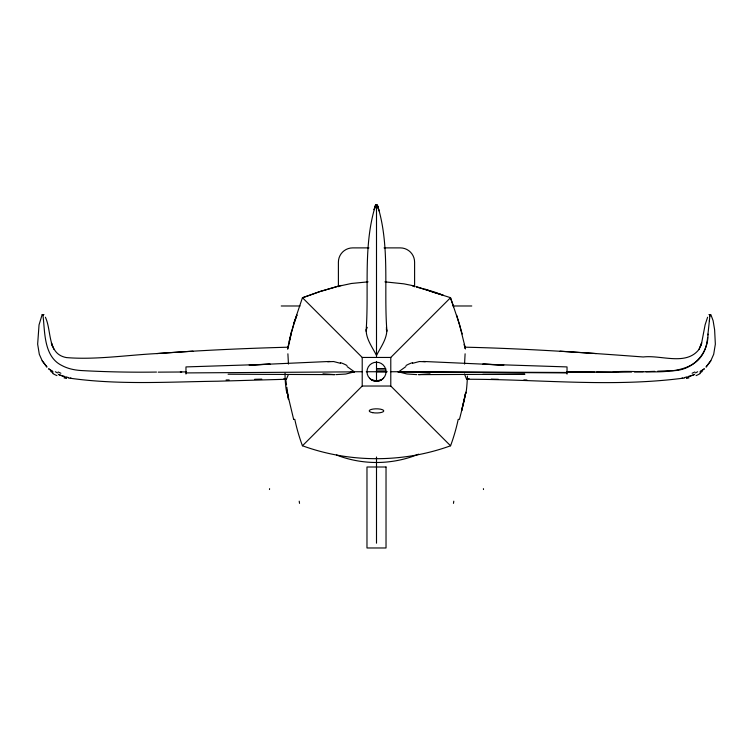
<?xml version="1.0" encoding="UTF-8"?>
<svg xmlns="http://www.w3.org/2000/svg" width="753" height="753" viewBox="0 0 753 753"><rect width="100%" height="100%" fill="white"/><g stroke="black" fill="none" stroke-linecap="round" stroke-linejoin="round"><path stroke-width="1.13" d="M386.873 329.889C386.778 339.302 380.576 347.415 376.5 355.454C372.434 347.293 365.92 339.019 366.174 329.438M366.08 331.226C369.205 289.321 362.824 245.666 375.625 205.023L377.375 205.023L378.938 210.859L377.385 205.023M287.881 348.968L291.373 332.807L287.806 347.575M465.109 353.797L464.545 364.066M43.194 315.178L43.232 314.575M709.844 316.335L710.023 314.575L710.098 315.178M709.373 320.882L709.872 316.1M707.556 337.918L707.613 337.382M707.876 334.925L709.401 320.552M670.339 370.627C691.113 371.935 708.582 354.607 707.971 334.078M43.043 315.178L43.109 314.575M707.528 338.238C703.01 384.811 643.307 368.001 611.897 372.17M287.571 348.968L287.787 347.66M42.902 315.178C45.133 330.303 43.081 356.273 61.784 365.469C68.165 368.951 75.469 370.288 82.661 370.627C107.246 371.944 131.879 372.415 156.492 372.067M465.815 392.191L461.627 410.667L465.693 392.699M464.036 401.594L465.57 393.405M289.152 341.486L291.26 332.224L296.964 314.895L293.999 322.858L291.769 331.922M463.848 401.989L459.462 419.374L458.21 419.374A191.309 191.309 0 0 1 450.567 445.795M293.999 322.858L302.452 297.689L320.081 291.505L338.991 286.008M700.591 346.286L701.674 342.954L699.132 349.27L701.655 342.954L705.1 324.854L707.613 317.229M288.324 374.693L286.366 379.277M375.615 205.023L374.09 209.701L375.625 205.023M375.154 206.576L374.486 208.299M710.794 360.8L706.126 366.946L710.794 360.8L713.693 354.286L715.35 344.149L714.616 329.776L713.11 320.684L710.841 314.575L708.95 314.575M42.159 314.575L39.034 324.91L37.65 344.149L39.307 354.286L42.206 360.8L46.874 366.946L42.206 360.8M699.16 349.213C686.199 366.24 661.125 354.738 643.26 356.978C583.952 352.517 524.587 348.564 465.109 347.18L465.109 348.46M704.243 368.895L700.638 371.398M383.541 378.157L381.093 380.086M302.452 297.689L362.212 357.449L362.212 386.025L302.471 445.767C349.74 463.02 403.269 462.973 450.548 445.785L390.788 386.025L390.788 357.449L450.548 297.689L434.105 292.437L443.065 295.091M416.833 374.618L406.978 373.996L398.563 371.86L405.886 366.579M700.064 371.596L704.224 368.885M339.264 286.102L351.425 283.476L368.085 281.857M339.471 285.999L341.307 285.406M694.031 374.768L687.009 377.328M418.574 454.172C392.69 464.959 362.645 465.26 336.535 455.019M694.69 374.326L692.647 375.107M302.584 297.821L320.081 291.505L338.737 286.046M412.559 363.322L419.374 361.534L425.285 361.769M347.114 366.579L354.437 371.86L345.693 374.053L335.866 374.618M691.828 375.389L690.162 375.916M688.487 376.396L689.324 376.161M430.029 373.827L418.461 374.627L524.907 374.222L482.786 374.335M684.562 377.987C612.481 387.635 539.167 379.201 466.832 379.258M327.715 361.769L333.626 361.534L340.441 363.322M287.91 347.237L287.91 347.208C244.17 348.385 200.458 350.38 156.812 353.571C127.144 355.087 95.302 360 66.452 357.581C47.053 354.108 51.901 330.991 45.387 317.229M156.812 353.571L192.966 351.171M668.175 370.74L657.67 371.22M669.982 370.645L668.532 370.721M329.616 361.459L249.139 365.073L270.205 364.198L185.972 366.918L185.972 374.062M654.771 371.342L646.074 371.653M643.166 371.747L634.45 371.963M286.168 379.258L217.504 381.216C167.919 381.856 117.703 385.15 68.438 377.987M254.636 379.305L261.799 379.136M226.098 379.992L229.147 379.926M283.919 378.608L285.839 378.561M631.551 372.02L619.182 372.17M354.437 371.86L185.972 372.914M180.334 371.926L186.358 371.897M618.448 372.17L615.54 372.17M368.951 247.888L352.686 247.888A14.288 14.288 0 0 0 338.398 262.185L338.398 286.714M384.049 247.888L400.314 247.888A14.288 14.288 0 0 1 414.602 262.185L414.602 286.714M281.236 305.982L300.052 305.982M452.948 305.982L471.764 305.982M42.243 314.575L43.956 314.575M362.212 357.449L390.788 357.449M376.5 368.565L385.762 368.565M350.465 371.737L362.212 371.737M366.25 371.737L386.75 371.737M390.788 371.737L402.535 371.737M322.971 373.827L334.633 374.627M362.212 386.025L390.788 386.025M293.585 419.374L294.79 419.374A191.309 191.309 0 0 0 302.433 445.795M614.815 372.17L609.883 372.151A383.381 5.393 0.1 0 0 567.762 371.907M567.028 372.914L398.563 371.86M376.5 371.737L387.089 371.775M397.669 371.822L567.028 372.471M228.093 374.222L334.539 374.627M572.666 371.926L566.642 371.897M376.5 370.024L385.913 370.081M596.508 372.067L611.172 372.161M467.161 378.561L469.081 378.608M523.853 379.926L526.902 379.992M491.201 379.136L498.364 379.305M423.384 361.459L503.861 365.073L482.795 364.17L567.028 366.918L567.028 374.109M384.915 281.857L403.862 283.834L411.844 285.443L414.385 286.639L413.736 286.102M560.034 351.171L596.188 353.571M416.315 287.006L434.048 291.882L442.783 295.091M63.676 376.161L64.513 376.396M412.22 285.547L413.576 286.027M416.014 286.498L433.342 292.202L425.379 289.237M65.991 377.328L58.969 374.768M62.838 375.916L61.172 375.389M60.353 375.107L58.31 374.326M48.776 368.885L52.936 371.596M466.634 379.277L464.46 374.025M371.907 380.086L369.544 378.241M52.362 371.398L48.757 368.895M52.409 346.286L51.345 342.954L53.868 349.27M377.959 206.793C390.063 246.956 383.663 289.952 386.92 331.226M450.416 297.821L453.673 306.791M465.194 347.575L459.575 324.75L450.548 297.689M456.732 315.319L462.191 333.974M293.604 419.167L287.373 393.113M464.827 347.481L464.253 344.356L464.855 347.782M465.213 347.66L465.429 348.968M286.855 390.045L288.531 399.589L286.837 387.202M285.924 380.453L286.535 384.952M709.891 314.575L709.957 315.178M288.455 364.066L287.891 353.797M709.787 314.876L709.825 315.516M376.5 205.023L376.5 356.47M376.5 361.44L376.5 381.263M376.5 457.005L376.5 543.186M386.44 327.197A199.291 55.995 -9.2 0 1 386.383 329.955M366.419 329.475A204.355 57.294 7.4 0 1 367.285 327.31M299.214 501.178A261.686 6.504 82.4 0 1 299.525 503.362M269.593 488.65A202.209 0.715 -83.3 0 1 269.489 489.535M287.477 393.621A12.396 1.242 86 0 1 285.82 386.91A12.396 1.242 86 0 1 285.048 373.356M453.475 503.362A261.686 6.504 -82.4 0 1 453.786 501.178M483.511 489.535A202.209 0.715 83.3 0 1 483.407 488.65M467.434 376.086A12.396 0.725 -86.4 0 1 466.54 389.075A12.396 0.725 -86.4 0 1 465.542 393.348M571.311 372.01A381.197 5.346 0.1 0 1 594.823 372.142M158.177 372.142A381.197 5.346 -0.1 0 1 181.689 372.01M406.018 365.516A283.825 76.797 -79.5 0 1 412.663 362.626M340.337 362.626A283.825 76.797 79.5 0 1 346.982 365.516M682.736 378.015A66.697 61.802 -2.6 0 1 681.889 378.157M688.976 377.846A53.416 46.234 -4.7 0 1 686.407 378.486M700.215 373.526A23.061 11.634 -13.5 0 1 696.064 375.606M702.285 371.445A16.387 5.375 -18.3 0 1 699.913 372.914M697.673 371.728A18.11 3.276 -24.5 0 1 695.518 372.895M694.84 371.982A24.369 7.728 -20.2 0 1 692.12 373.243M686.868 376.933A50.112 41.377 -8.4 0 1 684.439 377.573M71.111 378.157A66.697 61.802 2.6 0 1 70.264 378.015M66.593 378.486A53.416 46.234 4.7 0 1 64.024 377.846M56.936 375.606A23.061 11.634 13.5 0 1 52.785 373.526M53.087 372.914A16.387 5.375 18.3 0 1 50.715 371.445M57.482 372.895A18.11 3.276 24.5 0 1 55.327 371.728M60.88 373.243A24.369 7.728 20.2 0 1 58.16 371.982M68.561 377.573A50.112 41.377 8.4 0 1 66.132 376.933M380.547 379.804A6.579 3.068 -6.1 0 1 371.681 380.209M381.319 380.209A6.579 3.068 6.1 0 1 372.453 379.804M386.025 467.001L366.975 467.001L366.975 547.977L386.025 547.977L386.025 467.001M371.737 379.983A9.525 9.525 0 0 0 386.025 371.737A9.525 9.525 0 0 0 371.737 363.483A9.525 9.525 0 0 0 371.737 379.983M372.669 412.663A7.276 2.08 0.1 0 0 383.766 410.978A7.276 2.08 0.1 0 0 373.064 409.058A7.276 2.08 0.1 0 0 372.669 412.663"/></g></svg>
